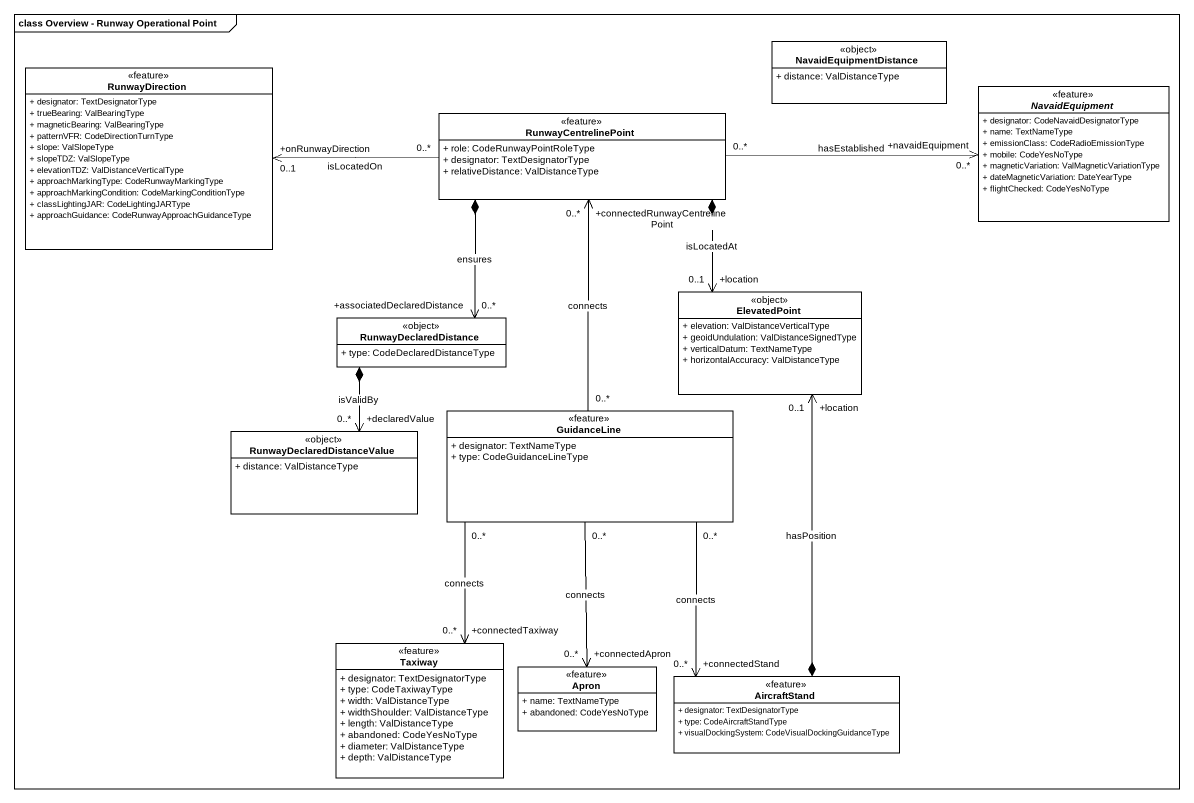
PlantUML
@startuml
mainframe class Overview - Runway Operational Point
hide circle
hide empty members
skinparam classAttributeIconSize 0
class NavaidEquipmentDistance <<object>> #FFFFFF {
  + distance: ValDistanceType
}
class RunwayDirection <<feature>> {
  + designator: TextDesignatorType
  + trueBearing: ValBearingType
  + magneticBearing: ValBearingType
  + patternVFR: CodeDirectionTurnType
  + slope: ValSlopeType
  + slopeTDZ: ValSlopeType
  + elevationTDZ: ValDistanceVerticalType
  + approachMarkingType: CodeRunwayMarkingType
  + approachMarkingCondition: CodeMarkingConditionType
  + classLightingJAR: CodeLightingJARType
  + approachGuidance: CodeRunwayApproachGuidanceType
}
abstract class NavaidEquipment <<feature>> {
  + designator: CodeNavaidDesignatorType
  + name: TextNameType
  + emissionClass: CodeRadioEmissionType
  + mobile: CodeYesNoType
  + magneticVariation: ValMagneticVariationType
  + dateMagneticVariation: DateYearType
  + flightChecked: CodeYesNoType
}
class RunwayCentrelinePoint <<feature>> {
  + role: CodeRunwayPointRoleType
  + designator: TextDesignatorType
  + relativeDistance: ValDistanceType
}
class ElevatedPoint <<object>> #FFFFFF {
  + elevation: ValDistanceVerticalType
  + geoidUndulation: ValDistanceSignedType
  + verticalDatum: TextNameType
  + horizontalAccuracy: ValDistanceType
}
class RunwayDeclaredDistance <<object>> #FFFFFF {
  + type: CodeDeclaredDistanceType
}
class GuidanceLine <<feature>> {
  + designator: TextNameType
  + type: CodeGuidanceLineType
}
class RunwayDeclaredDistanceValue <<object>> #FFFFFF {
  + distance: ValDistanceType
}
class Taxiway <<feature>> {
  + designator: TextDesignatorType
  + type: CodeTaxiwayType
  + width: ValDistanceType
  + widthShoulder: ValDistanceType
  + length: ValDistanceType
  + abandoned: CodeYesNoType
  + diameter: ValDistanceType
  + depth: ValDistanceType
}
class Apron <<feature>> {
  + name: TextNameType
  + abandoned: CodeYesNoType
}
class AircraftStand <<feature>> {
  + designator: TextDesignatorType
  + type: CodeAircraftStandType
  + visualDockingSystem: CodeVisualDockingGuidanceType
}
RunwayCentrelinePoint "0..*" -left-> "+onRunwayDirection\n0..1" RunwayDirection : isLocatedOn
RunwayCentrelinePoint "0..*" -right-> "+navaidEquipment\n0..*" NavaidEquipment : hasEstablished
RunwayCentrelinePoint *--> "+location\n0..1" ElevatedPoint : isLocatedAt
RunwayCentrelinePoint *--> "+associatedDeclaredDistance\n0..*" RunwayDeclaredDistance : ensures
RunwayDeclaredDistance *--> "+declaredValue\n0..*" RunwayDeclaredDistanceValue : isValidBy
GuidanceLine "0..*" -up-> "+connectedRunwayCentrelinePoint\n0..*" RunwayCentrelinePoint : connects
GuidanceLine "0..*" --> "+connectedTaxiway\n0..*" Taxiway : connects
GuidanceLine "0..*" --> "+connectedApron\n0..*" Apron : connects
GuidanceLine "0..*" --> "+connectedStand\n0..*" AircraftStand : connects
AircraftStand *-up-> "+location\n0..1" ElevatedPoint : hasPosition
@enduml
